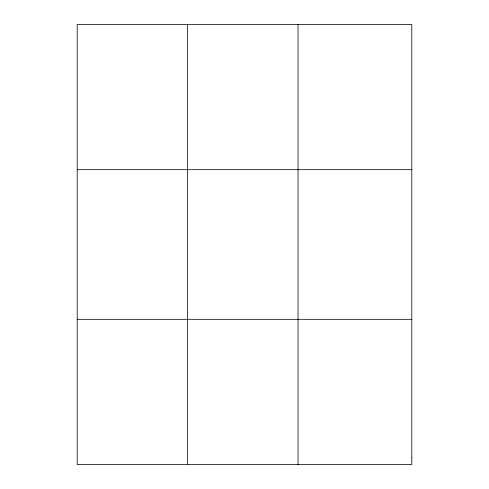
<?xml version="1.0" encoding="UTF-8"?>
<svg xmlns="http://www.w3.org/2000/svg" width="489" height="489" viewBox="0 0 489 489"><rect width="100%" height="100%" fill="white"/><g stroke="black" fill="none" stroke-linecap="round" stroke-linejoin="round"><path stroke-width="0.73" d="M187.617 24.45L187.617 464.55M298.039 24.45L298.039 464.55M77.195 169.683L411.805 169.683M77.195 319.317L411.805 319.317M411.805 457.637L411.805 464.55L77.195 464.55L77.195 24.45L411.805 24.45L411.805 457.637"/></g></svg>
